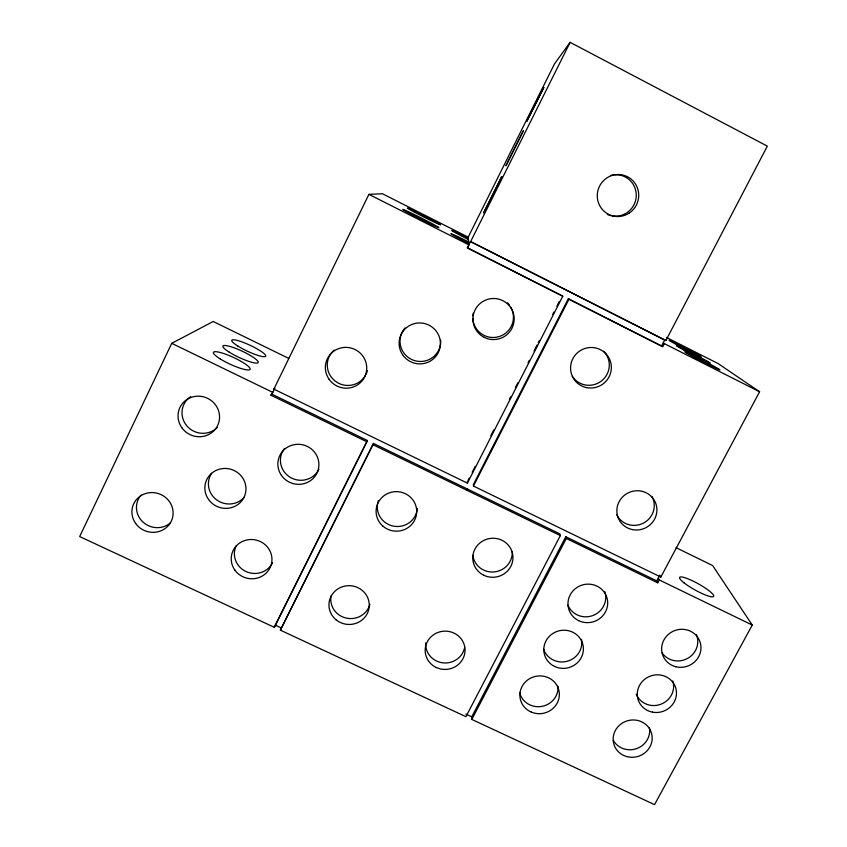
<?xml version="1.0" encoding="UTF-8"?>
<svg xmlns="http://www.w3.org/2000/svg" width="847" height="847" viewBox="0 0 847 847"><rect width="100%" height="100%" fill="white"/><g stroke="black" fill="none" stroke-linecap="round" stroke-linejoin="round"><path stroke-width="1.27" d="M280.368 630.157L373.474 443.447L559.867 533.875L560.354 535.6L465.914 716.678L280.368 630.157L373.474 443.447M366.878 441.763L367.365 440.482L271.898 394.162L270.913 395.221L366.878 441.763L274.29 627.32L79.671 536.553L171.729 343.331L213.211 321.489L288.721 358.397M274.29 627.32L367.365 440.482M270.913 395.221L273.369 391.145M273.877 389.144L368.911 194.355L382.41 193.751L468.095 237.096L468.984 244.921L467.428 248.023L562.8 296.185L467.406 483.129L273.877 389.144L274.841 388.127L271.898 394.162M468.116 237.308L554.552 63.779L570.126 42.35L767.329 146.139L665.869 340.568L470.487 241.543L665.869 340.568M467.428 248.023L468.433 245.662M468.942 244.635L470.487 241.543M470.53 241.808L570.126 42.35M467.989 480.471L469.185 478.121M472.192 472.234L475.199 466.348M490.815 435.739L493.812 429.853M509.428 399.244L510.635 396.883M515.442 387.471L517.845 382.759M528.052 362.749L529.259 360.388M534.055 350.976L537.062 345.089M538.269 342.728L539.465 340.378M552.678 314.481L553.885 312.12M556.881 306.233L559.285 301.532M663.254 342.823L664.281 343.596L662.703 346.635L568.358 298.705L473.399 484.569L473.452 486.062L660.829 577.061L759.6 391.759L718.097 363.564L666.43 337.434M473.452 486.062L568.909 299.266L568.358 298.705M661.687 345.83L664.831 339.806M675.991 547.649L712.655 565.574L752.252 625.065L654.54 804.65L471.811 719.431L471.768 716.827L565.785 536.744L656.785 580.883L657.748 582.842L659.294 579.951L658.31 578.014M471.811 719.431L566.304 538.48L565.785 536.744M656.785 580.883L659.845 575.134L660.829 577.061M275.233 625.139L281.289 627.955M465.903 714.095L471.768 716.827M171.729 343.331L272.395 392.182M659.294 579.951L752.252 625.065M373.019 444.739L560.354 535.6M566.304 538.48L657.748 582.842M368.911 194.355L468.984 244.921M664.281 343.596L759.6 391.759M467.406 247.726L562.8 296.185M568.909 299.266L662.703 346.635M467.385 481.647L467.406 483.129M467.385 489.005L467.406 490.519M244.18 497.327A20.349 19.629 18.1 0 1 216.663 499.899A20.349 19.629 18.1 0 1 211.591 473.335M170.575 522.811A20.423 19.534 19.7 0 1 142.804 521.9A20.423 19.534 19.7 0 1 141.131 495.082M318.906 469.344A20.286 19.714 15.4 0 1 290.172 477.285A20.286 19.714 15.4 0 1 284.433 448.487M272.639 562.683A20.137 19.354 12.3 0 1 245.895 571.481A20.137 19.354 12.3 0 1 236.281 545.553M217.245 427.534A20.593 19.894 24.7 0 1 186.933 425.946A20.593 19.894 24.7 0 1 190.702 396.64M417.296 508.348A20.032 19.502 3.2 0 1 393.442 526.135A20.032 19.502 3.2 0 1 378.323 500.757M369.895 604.345A19.883 19.132 3.8 0 1 346.317 618.098A19.883 19.132 3.8 0 1 331.103 595.822M464.622 647.754A19.682 18.899 -4.4 0 1 442.706 662.83A19.682 18.899 -4.4 0 1 425.713 642.947M512.244 551.545A19.83 19.237 -8.2 0 1 494.235 571.926A19.83 19.237 -8.2 0 1 472.795 555.325M672.772 680.935A19.439 18.507 -18.7 0 1 660.639 704.333A19.439 18.507 -18.7 0 1 636.245 694.18M581.487 639.443A19.587 18.793 -13.5 0 1 567.024 661.306A19.587 18.793 -13.5 0 1 543.668 649.278M649.458 728.028A19.354 18.348 -16.4 0 1 636.436 748.684A19.354 18.348 -16.4 0 1 613.344 740.394M557.982 686.155A19.502 18.634 -11.3 0 1 541.529 706.451A19.502 18.634 -11.3 0 1 519.582 692.433M604.832 591.714A19.672 18.952 -16.3 0 1 592.709 615.6A19.672 18.952 -16.3 0 1 567.903 605.15M696.435 634.742A19.523 18.655 -21.4 0 1 687.277 658.585A19.523 18.655 -21.4 0 1 662.1 652.889M510.826 307.26A20.328 20.254 -11.7 0 1 498.862 336.661A20.328 20.254 -11.7 0 1 472.827 318.461M472.848 315.815A20.328 20.254 -11.7 0 1 473.208 313.189M507.448 302.845A20.328 20.254 -11.7 0 1 509.534 305.259M440.684 340.134A20.381 20.18 17.2 0 1 413.791 360.367A20.381 20.18 17.2 0 1 405.046 327.895M468.825 243.534A20.021 0.667 26.9 0 1 450.837 233.698A20.021 0.667 26.9 0 1 468.645 241.956M365.385 375.507A20.444 20.084 22.1 0 1 334.83 380.811A20.444 20.084 22.1 0 1 334.089 350.118M367.397 370.668A20.444 20.084 22.1 0 1 366.01 374.353M603.699 351.261A20.201 19.905 -33 0 1 601.656 380.822A20.201 19.905 -33 0 1 572.286 376.354M651.872 496.384A19.852 19.269 -24.2 0 1 643.424 523.107A19.852 19.269 -24.2 0 1 616.616 514.595M614.933 174.768A20.762 20.402 -69.8 0 1 636.235 196.483A20.762 20.402 -69.8 0 1 612.466 215.921M611.428 215.731A20.762 20.402 -69.8 0 1 607.373 214.407M610.687 175.467A20.762 20.402 -69.8 0 1 613.863 174.853M468.37 239.521A18.549 0.572 26.9 0 1 451.726 230.469A18.549 0.572 26.9 0 1 468.211 238.166M526.887 121.174L543.795 87.506L526.887 121.174M523.478 130.554L505.998 165.578L523.478 130.554M501.699 176.684L483.669 212.809L501.699 176.684M281.437 475.379A20.572 19.979 15.2 0 0 316.894 473.251A20.572 19.979 15.2 0 0 296.831 444.336A20.572 19.979 15.2 0 0 281.437 475.379M208.521 499.444A20.635 19.894 18 0 0 244.021 497.295A20.635 19.894 18 0 0 223.693 468.476A20.635 19.894 18 0 0 208.521 499.444M181.777 427.64A20.889 20.159 24.6 0 0 217.605 425.543A20.889 20.159 24.6 0 0 197.002 396.205A20.889 20.159 24.6 0 0 181.777 427.64M220.411 359.054A20.243 3.78 24.8 0 0 250.003 369.493A20.243 3.78 24.8 0 0 224.826 353.908A20.243 3.78 24.8 0 0 220.411 359.054M238.007 346.158A18.719 3.24 25.1 0 0 265.556 356.386A18.719 3.24 25.1 0 0 242.729 342.188A18.719 3.24 25.1 0 0 238.007 346.158M135.668 523.478A20.709 19.799 19.6 0 0 171.21 521.318A20.709 19.799 19.6 0 0 150.618 492.605A20.709 19.799 19.6 0 0 135.668 523.478M234.82 570.031A20.413 19.608 12.2 0 0 270.002 567.85A20.413 19.608 12.2 0 0 249.939 539.539A20.413 19.608 12.2 0 0 234.82 570.031M229.315 352.214A19.449 3.494 25 0 0 258.028 362.738A19.449 3.494 25 0 0 234.397 347.926A19.449 3.494 25 0 0 229.315 352.214M383.013 526.231A20.307 19.767 3.1 0 0 416.322 515.325A20.307 19.767 3.1 0 0 389.874 492.679A20.307 19.767 3.1 0 0 383.013 526.231M335.931 619.686A20.159 19.386 3.7 0 0 368.911 608.802A20.159 19.386 3.7 0 0 342.484 586.727A20.159 19.386 3.7 0 0 335.931 619.686M436.184 667.468A19.947 19.142 -4.5 0 0 465.014 649.014A19.947 19.142 -4.5 0 0 434.109 634.382A19.947 19.142 -4.5 0 0 436.184 667.468M483.796 575.251A20.106 19.492 -8.2 0 0 512.933 556.521A20.106 19.492 -8.2 0 0 481.879 541.519A20.106 19.492 -8.2 0 0 483.796 575.251M652.518 712.147A19.703 18.74 -18.7 0 0 675.61 687.563A19.703 18.74 -18.7 0 0 642.502 681.274A19.703 18.74 -18.7 0 0 652.518 712.147M626.769 756.583A19.608 18.581 -16.4 0 0 651.735 734.074A19.608 18.581 -16.4 0 0 619.475 725.233A19.608 18.581 -16.4 0 0 626.769 756.583M531.217 712.052A19.767 18.867 -11.3 0 0 559.274 692.878A19.767 18.867 -11.3 0 0 528.337 679.485A19.767 18.867 -11.3 0 0 531.217 712.052M554.531 666.42A19.852 19.036 -13.5 0 0 583.392 648.029A19.852 19.036 -13.5 0 0 552.9 633.44A19.852 19.036 -13.5 0 0 554.531 666.42M683.974 582.789A19.481 3.494 29.1 0 0 712.952 596.786A19.481 3.494 29.1 0 0 693.1 581.095A19.481 3.494 29.1 0 0 683.974 582.789M578.67 620.66A19.936 19.206 -16.2 0 0 607.68 602.132A19.936 19.206 -16.2 0 0 577.125 587.373A19.936 19.206 -16.2 0 0 578.67 620.66M675.895 666.748A19.788 18.899 -21.4 0 0 700.395 643.117A19.788 18.899 -21.4 0 0 667.627 635.059A19.788 18.899 -21.4 0 0 675.895 666.748M484.24 337.371A20.614 20.54 -11.9 0 0 514.14 317.869A20.614 20.54 -11.9 0 0 482.282 301.85A20.614 20.54 -11.9 0 0 484.24 337.371M402.569 354.671A20.667 20.466 16.8 0 0 438.259 352.617A20.667 20.466 16.8 0 0 418.46 322.972A20.667 20.466 16.8 0 0 402.569 354.671M328.901 379.011A20.741 20.36 21.9 0 0 364.644 376.947A20.741 20.36 21.9 0 0 344.57 347.408A20.741 20.36 21.9 0 0 328.901 379.011M411.547 214.492A20.18 0.667 26.8 0 0 438.884 227.642A20.18 0.667 26.8 0 0 412.171 213.508A20.18 0.667 26.8 0 0 411.547 214.492M414.649 212.258A18.676 0.572 26.8 0 0 440.609 224.868A18.676 0.572 26.8 0 0 416.671 212.174A18.676 0.572 26.8 0 0 414.649 212.258M586.569 387.608A20.476 20.18 -32.9 0 0 610.401 361.383A20.476 20.18 -32.9 0 0 575.918 354.268A20.476 20.18 -32.9 0 0 586.569 387.608M684.143 350.235A18.962 0.593 27.2 0 0 710.188 363.077A18.962 0.593 27.2 0 0 685.699 349.885A18.962 0.593 27.2 0 0 684.143 350.235M676.467 344.591A18.263 0.551 27.2 0 0 701.2 356.767A18.263 0.551 27.2 0 0 677.208 343.914A18.263 0.551 27.2 0 0 676.467 344.591M632.476 529.608A20.127 19.523 -24.1 0 0 656.012 504.124A20.127 19.523 -24.1 0 0 622.174 497.38A20.127 19.523 -24.1 0 0 632.476 529.608M692.931 356.587A19.725 0.635 27.2 0 0 719.908 369.874A19.725 0.635 27.2 0 0 694.307 356.058A19.725 0.635 27.2 0 0 692.931 356.587M629.12 213.137A21.059 20.699 -69.5 0 0 627.606 176.801A21.059 20.699 -69.5 0 0 597.283 196.652A21.059 20.699 -69.5 0 0 629.12 213.137"/></g></svg>
